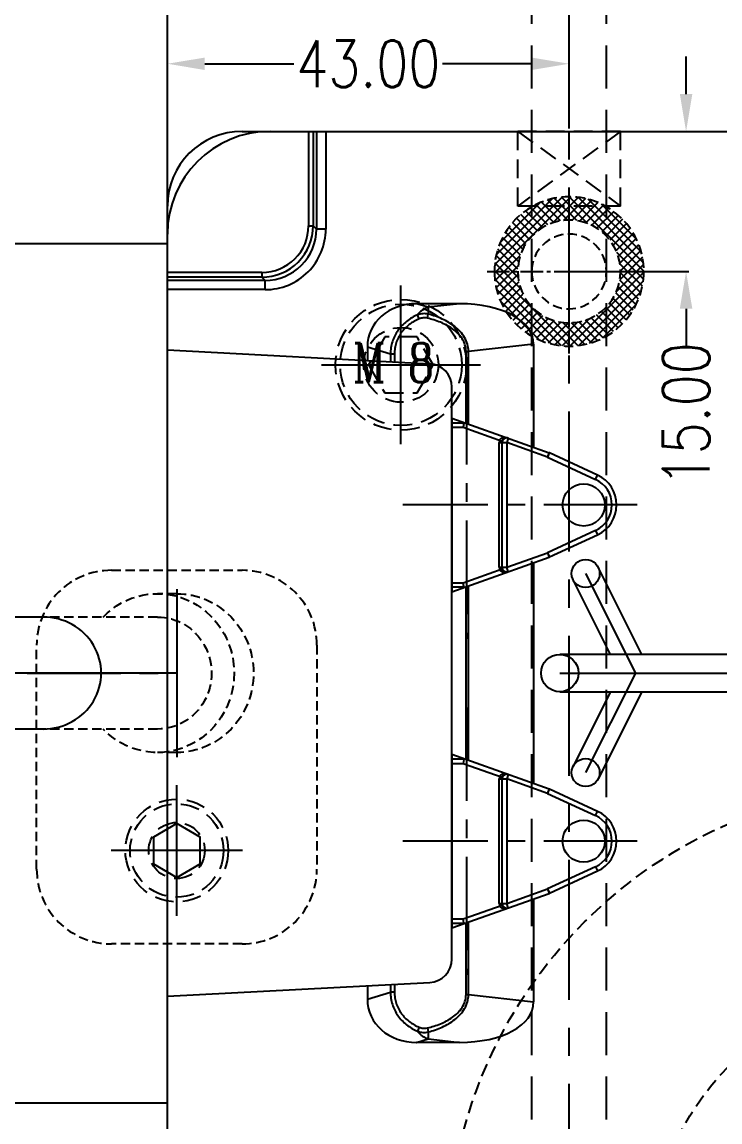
# Model space of a CAD drawing. Header units: millimetres. Extents: x 23490 to 24685, y -23248 to -22403.
# Drawn here: x 24368.1 to 24442.8, y -22621.6 to -22503.8 of the extents above; entities that cross this region are included whole.
import ezdxf

# ---------------------------------------------------------------- set-up
doc = ezdxf.new("R2010")
doc.units = ezdxf.units.MM
doc.header["$LTSCALE"] = 8
for name, pattern in [('ACAD_ISO08W100', [36, 24, -3, 6, -3]), ('CENTER', [2, 1.25, -0.25, 0.25, -0.25]), ('CENTER2', [1.125, 0.75, -0.125, 0.125, -0.125]), ('HIDDEN', [0.375, 0.25, -0.125]), ('HIDDEN2', [0.1875, 0.125, -0.0625])]:
    doc.linetypes.add(name, pattern=pattern)
doc.layers.get('DEFPOINTS').update_dxf_attribs({"color": 6})
for name, color, linetype in [('Cav-cor', 30, 'Continuous'), ('CL', 1, 'Continuous'), ('PIN', 5, 'Continuous'), ('SCREW', 52, 'HIDDEN'), ('SLIDE', 6, 'Continuous'), ('WT', 4, 'Continuous')]:
    doc.layers.add(name, color=color, linetype=linetype)
doc.layers.add('dim', color=3, linetype='Continuous', lineweight=15)
doc.styles.add('ROMANC', font='RomanC.ttf', dxfattribs={"width": 0.8, "height": 7})
doc.styles.get("Standard").update_dxf_attribs({"font": 'txt.shx', "width": 0.8, "bigfont": 'chineset.shx'})
doc.dimstyles.new('ISO-25', dxfattribs={"dimtxt": 5, "dimasz": 4, "dimexe": 0.3, "dimexo": 0.3, "dimtad": 0, "dimzin": 1, "dimdsep": 46, "dimtxsty": 'Standard', "dimcen": 0, "dimclrd": 3, "dimclre": 3, "dimclrt": 3, "dimazin": 0, "dimtfac": 1, "dimtofl": 0, "dimtmove": 0, "dimatfit": 0, "dimfxl": 0, "dimarcsym": 0})

# ---------------------------------------------------------------- blocks, each defined once
blk = doc.blocks.new('20100512.182342')
at = {"linetype": 'HIDDEN'}
blk.add_circle((0, 0), 5.5, dxfattribs=at)
at = {"layer": 'SCREW', "linetype": 'CENTER', "ltscale": 5}
for p, q in [((0, -7.04), (0, 7.04)), ((-7, 0), (7, 0))]:
    blk.add_line(p, q, dxfattribs=at)
at = {"layer": 'SCREW', "linetype": 'Continuous'}
blk.add_lwpolyline([(-1.44, 2.5), (-2.89, 0), (-1.44, -2.5), (1.44, -2.5), (2.89, 0), (1.44, 2.5)], close=True, dxfattribs=at)
at = {"layer": 'SCREW'}
for radius in [5, 3]:
    blk.add_circle((0, 0), radius, dxfattribs=at)
blk = doc.blocks.new('20160817.142513')
at = {"layer": 'CL', "linetype": 'ACAD_ISO08W100', "ltscale": 0.35}
for p, q in [((0, 9), (0, -9)), ((0, 0), (27.36, 0))]:
    blk.add_line(p, q, dxfattribs=at)
at = {"layer": 'PIN', "linetype": 'HIDDEN2'}
for p, q in [((0, 8.5), (2.07, 8.5)), ((2.07, 6), (13.97, 6)), ((2.07, -6), (13.97, -6)), ((0, -8.5), (2.07, -8.5))]:
    blk.add_line(p, q, dxfattribs=at)
at = {"layer": 'PIN'}
for p, q in [((13.97, 6), (25.81, 6)), ((13.97, -6), (25.81, -6))]:
    blk.add_line(p, q, dxfattribs=at)
blk.add_circle((27.36, 0), 1.5, dxfattribs=at)
at = {"layer": 'PIN', "linetype": 'HIDDEN2'}
for centre, major_axis, start_param, end_param in [((0, 0), (0, -8.5), 3.141593, 6.283185), ((2.07, 0), (0, 8.5), 5.496057, 10.211906), ((2.07, 0), (0, 6), 0, 3.141593)]:
    blk.add_ellipse(centre, major_axis=major_axis, ratio=0.965926, start_param=start_param, end_param=end_param, dxfattribs=at)
at = {"layer": 'PIN', "extrusion": (0, 0, -1)}
blk.add_ellipse((14.3, 0), major_axis=(-6.21, 0), ratio=0.965926, start_param=4.712389, end_param=7.853982, dxfattribs=at)
at = {"layer": 'PIN'}
for ratio, start_param, end_param in [(0.965926, 0, 3.141593), (1, 3.141593, 6.283185)]:
    blk.add_ellipse((25.81, 0), major_axis=(0, 6), ratio=ratio, start_param=start_param, end_param=end_param, dxfattribs=at)
blk = doc.blocks.new('cb_8')
at = {"linetype": 'HIDDEN'}
blk.add_circle((0, 0), 7, dxfattribs=at)
at = {"layer": 'SCREW', "linetype": 'CENTER2', "ltscale": 5}
for p, q in [((0, -8.5), (0, 8.5)), ((-8.5, 0), (8.5, 0))]:
    blk.add_line(p, q, dxfattribs=at)
at = {"layer": 'SCREW'}
blk.add_lwpolyline([(-1.73, 3), (-3.46, 0), (-1.73, -3), (1.73, -3), (3.46, 0), (1.73, 3)], close=True, dxfattribs=at)
for radius in [6.5, 4]:
    blk.add_circle((0, 0), radius, dxfattribs=at)
at = {"layer": 'dim', "style": 'ROMANC', "width": 0.8}
blk.add_text('M 8', height=4.186, dxfattribs=at).set_placement((-5.2, -1.86))
blk = doc.blocks.new('20150513.114825')
at = {"layer": 'WT', "color": 125, "linetype": 'HIDDEN'}
for p, q in [((-5.5, 8), (5.5, 8)), ((5.5, 8), (-5.5, 0)), ((-5.5, 8), (5.5, 0)), ((-5.5, 0), (-5.5, 8)), ((5.5, 0), (5.5, 8)), ((-5.5, 0), (5.5, 0))]:
    blk.add_line(p, q, dxfattribs=at)
blk = doc.blocks.new('20150513.114820')
at = {"layer": 'WT', "linetype": 'Continuous'}
h = blk.add_hatch(dxfattribs=at)
h.set_pattern_fill('ANSI37', color=125, scale=5, angle=270, style=0)
h.set_pattern_definition([(315, (23425.0146, -23957.4168), (0.441941738, 0.441941738), []), (45, (23425.0146, -23957.4168), (-0.441941738, 0.441941738), [])])
h.paths.add_polyline_path([(8, 0), (5.5, 0, 1), (-5.5, 0), (-8, 0, -1)])
h.paths.add_polyline_path([(-8, 0), (-5.5, 0, 0.414214), (0, -5.5, 0.414214), (5.5, 0), (8, 0, -0.414214), (0, -8, -0.414214)])
at = {"layer": 'WT', "color": 125, "linetype": 'CENTER2', "ltscale": 0.4}
for p, q in [((0, 8.79), (0, -8.79)), ((8.79, 0), (-8.79, 0))]:
    blk.add_line(p, q, dxfattribs=at)
at = {"layer": 'WT', "color": 125, "linetype": 'HIDDEN2'}
for radius in [8, 5.5, 4]:
    blk.add_circle((0, 0), radius, dxfattribs=at)
blk = doc.blocks.new('*D26543')
at = {"layer": 'DEFPOINTS', "color": 0}
for p in [(24426.66, -22508.25), (24426.66, -22515.49), (24383.66, -22526.49)]:
    blk.add_point(p, dxfattribs=at)
at = {"layer": 'dim', "color": 3, "lineweight": -2}
for p, q in [((24383.66, -22526.19), (24383.66, -22507.95)), ((24426.66, -22515.19), (24426.66, -22507.95)), ((24387.66, -22508.25), (24397.2, -22508.25)), ((24422.66, -22508.25), (24413.12, -22508.25))]:
    blk.add_line(p, q, dxfattribs=at)
at = {"layer": 'dim', "color": 3}
for points in [[(24387.66, -22507.59), (24387.66, -22508.92), (24383.66, -22508.25)], [(24422.66, -22508.92), (24422.66, -22507.59), (24426.66, -22508.25)]]:
    blk.add_solid(points, dxfattribs=at)
at = {"layer": 'dim', "color": 3, "insert": (24405.16, -22508.25), "char_height": 5, "attachment_point": 5}
blk.add_mtext('43.00', dxfattribs=at)
blk = doc.blocks.new('*D26544')
at = {"layer": 'DEFPOINTS', "color": 0}
for p in [(24531.66, -22501.05), (24531.66, -22515.49), (24383.66, -22523.49)]:
    blk.add_point(p, dxfattribs=at)
at = {"layer": 'dim', "color": 3, "lineweight": -2}
for p, q in [((24383.66, -22523.19), (24383.66, -22500.75)), ((24531.66, -22515.19), (24531.66, -22500.75)), ((24387.66, -22501.05), (24448.37, -22501.05)), ((24527.66, -22501.05), (24466.95, -22501.05))]:
    blk.add_line(p, q, dxfattribs=at)
at = {"layer": 'dim', "color": 3}
for points in [[(24387.66, -22500.39), (24387.66, -22501.72), (24383.66, -22501.05)], [(24527.66, -22501.72), (24527.66, -22500.39), (24531.66, -22501.05)]]:
    blk.add_solid(points, dxfattribs=at)
at = {"layer": 'dim', "color": 3, "insert": (24457.66, -22501.05), "char_height": 5, "attachment_point": 5}
blk.add_mtext('148.00', dxfattribs=at)
blk = doc.blocks.new('*D26546')
at = {"layer": 'DEFPOINTS', "color": 0}
for p in [(24391.66, -22515.49), (24439.18, -22515.49), (24426.66, -22530.49)]:
    blk.add_point(p, dxfattribs=at)
at = {"layer": 'dim', "color": 3, "lineweight": -2}
for p, q in [((24439.18, -22511.49), (24439.18, -22507.49)), ((24391.96, -22515.49), (24439.48, -22515.49)), ((24426.96, -22530.49), (24439.48, -22530.49)), ((24439.18, -22534.49), (24439.18, -22538.49))]:
    blk.add_line(p, q, dxfattribs=at)
at = {"layer": 'dim', "color": 3}
for points in [[(24438.51, -22511.49), (24439.85, -22511.49), (24439.18, -22515.49)], [(24439.85, -22534.49), (24438.51, -22534.49), (24439.18, -22530.49)]]:
    blk.add_solid(points, dxfattribs=at)
at = {"layer": 'dim', "color": 3, "insert": (24439.18, -22545.78), "char_height": 5, "attachment_point": 5, "rotation": 90}
blk.add_mtext('15.00', dxfattribs=at)

msp = doc.modelspace()

# ---------------------------------------------------------------- linework, layer by layer
for p, q in [((24353.926, -22527.491), (24383.661, -22527.491)), ((24353.926, -22619.491), (24383.661, -22619.491))]:
    msp.add_line(p, q)
at = {"linetype": 'HIDDEN2'}
msp.add_lwpolyline([(24391.661, -22602.491), (24377.661, -22602.491, -0.4142136), (24369.661, -22594.491), (24369.661, -22570.491, -0.4142136), (24377.661, -22562.491), (24391.661, -22562.491, -0.4142136), (24399.661, -22570.491), (24399.661, -22594.491, -0.4142136)], format="xyb", close=True, dxfattribs=at)
at = {"color": 8, "linetype": 'HIDDEN', "ltscale": 0.7}
for radius in [50, 28.15]:
    msp.add_circle((24463.661, -22635.491), radius, dxfattribs=at)
at = {"layer": 'Cav-cor', "color": 241}
for p, q in [((24391.661, -22515.491), (24535.661, -22515.491)), ((24398.767, -22515.491), (24398.767, -22525.604)), ((24399.267, -22515.491), (24399.267, -22525.604)), ((24399.612, -22515.491), (24399.612, -22525.949)), ((24400.61, -22515.491), (24400.61, -22525.949)), ((24383.661, -22747.491), (24383.661, -22523.491)), ((24398.767, -22525.604), (24399.267, -22525.604)), ((24399.267, -22525.604), (24399.612, -22525.949)), ((24400.61, -22525.949), (24399.612, -22525.949)), ((24393.774, -22530.597), (24383.661, -22530.597)), ((24393.774, -22531.096), (24383.661, -22531.096)), ((24394.119, -22531.441), (24383.661, -22531.441)), ((24393.774, -22530.597), (24393.774, -22531.096)), ((24393.774, -22531.096), (24394.119, -22531.441)), ((24394.119, -22532.44), (24394.119, -22531.441)), ((24394.119, -22532.44), (24383.661, -22532.44)), ((24411.568, -22534.321), (24410.332, -22533.943)), ((24414.926, -22533.943), (24410.332, -22533.943)), ((24414.926, -22533.943), (24411.568, -22534.321)), ((24410.596, -22535.573), (24410.416, -22535.143)), ((24411.485, -22535.491), (24411.587, -22535.062)), ((24405.06, -22538.58), (24405.06, -22540.016)), ((24407.527, -22539.333), (24405.06, -22538.58)), ((24422.865, -22538.277), (24415.894, -22539.061)), ((24422.865, -22538.277), (24422.865, -22549.313)), ((24383.661, -22538.895), (24411.742, -22540.367)), ((24407.527, -22539.333), (24407.527, -22540.146)), ((24407.96, -22539.333), (24407.527, -22539.333)), ((24407.96, -22539.333), (24407.96, -22540.168)), ((24415.625, -22546.732), (24415.625, -22539.061)), ((24415.625, -22539.061), (24415.894, -22539.061)), ((24415.894, -22546.828), (24415.894, -22539.061)), ((24414.111, -22604.118), (24414.111, -22542.863)), ((24414.113, -22546.193), (24424.516, -22549.901)), ((24414.154, -22564.774), (24414.154, -22546.207)), ((24414.154, -22546.683), (24415.41, -22546.683)), ((24415.398, -22546.756), (24415.328, -22547.159)), ((24415.41, -22546.683), (24415.398, -22546.756)), ((24414.111, -22547.159), (24415.328, -22547.159)), ((24415.328, -22547.159), (24419.509, -22548.65)), ((24419.179, -22562.163), (24419.179, -22548.819)), ((24419.179, -22548.819), (24419.983, -22548.819)), ((24419.48, -22562.163), (24419.48, -22548.819)), ((24420.151, -22548.345), (24419.983, -22548.819)), ((24419.983, -22548.819), (24419.983, -22562.163)), ((24424.347, -22550.374), (24419.983, -22548.819)), ((24424.516, -22549.901), (24424.347, -22550.374)), ((24424.347, -22550.374), (24424.557, -22549.92)), ((24429.701, -22552.299), (24424.558, -22549.918)), ((24424.347, -22550.374), (24429.49, -22552.755)), ((24429.49, -22552.755), (24429.701, -22552.299)), ((24429.49, -22558.227), (24424.347, -22560.607)), ((24429.49, -22558.227), (24429.701, -22558.683)), ((24424.558, -22561.063), (24429.701, -22558.683)), ((24419.983, -22562.163), (24424.347, -22560.607)), ((24424.347, -22560.607), (24424.515, -22561.078)), ((24424.347, -22560.607), (24424.557, -22561.061)), ((24414.121, -22564.786), (24424.516, -22561.08)), ((24422.865, -22561.669), (24422.865, -22585.313)), ((24415.328, -22563.822), (24419.509, -22562.332)), ((24419.179, -22562.163), (24419.983, -22562.163)), ((24420.151, -22562.636), (24419.983, -22562.163)), ((24428.426, -22562.834), (24433.779, -22573.491)), ((24434.453, -22571.491), (24429.766, -22562.16)), ((24414.111, -22563.822), (24415.328, -22563.822)), ((24415.41, -22564.298), (24414.154, -22564.298)), ((24415.398, -22564.225), (24415.328, -22563.822)), ((24415.41, -22564.298), (24415.398, -22564.225)), ((24415.625, -22582.732), (24415.625, -22564.25)), ((24415.894, -22582.828), (24415.894, -22564.154)), ((24431.096, -22571.491), (24427.086, -22563.507)), ((24461.161, -22571.491), (24425.661, -22571.491)), ((24425.661, -22573.491), (24504.481, -22573.491)), ((24433.779, -22573.491), (24428.426, -22584.148)), ((24425.661, -22575.491), (24461.161, -22575.491)), ((24431.096, -22575.491), (24427.086, -22583.474)), ((24434.453, -22575.491), (24429.766, -22584.821)), ((24414.111, -22583.159), (24415.328, -22583.159)), ((24414.113, -22582.193), (24424.516, -22585.901)), ((24414.154, -22600.774), (24414.154, -22582.207)), ((24414.154, -22582.683), (24415.41, -22582.683)), ((24415.398, -22582.756), (24415.328, -22583.159)), ((24415.328, -22583.159), (24419.509, -22584.65)), ((24415.41, -22582.683), (24415.398, -22582.756)), ((24420.151, -22584.345), (24419.983, -22584.819)), ((24419.179, -22598.163), (24419.179, -22584.819)), ((24419.179, -22584.819), (24419.983, -22584.819)), ((24419.48, -22598.163), (24419.48, -22584.819)), ((24419.983, -22584.819), (24419.983, -22598.163)), ((24424.347, -22586.374), (24419.983, -22584.819)), ((24424.516, -22585.901), (24424.347, -22586.374)), ((24424.347, -22586.374), (24424.557, -22585.92)), ((24424.347, -22586.374), (24429.49, -22588.755)), ((24429.701, -22588.299), (24424.558, -22585.918)), ((24429.49, -22588.755), (24429.701, -22588.299)), ((24429.49, -22594.227), (24424.347, -22596.607)), ((24424.558, -22597.063), (24429.701, -22594.683)), ((24429.49, -22594.227), (24429.701, -22594.683)), ((24414.121, -22600.786), (24424.516, -22597.08)), ((24419.983, -22598.163), (24424.347, -22596.607)), ((24424.347, -22596.607), (24424.557, -22597.061)), ((24424.347, -22596.607), (24424.515, -22597.078)), ((24415.328, -22599.822), (24419.509, -22598.332)), ((24419.179, -22598.163), (24419.983, -22598.163)), ((24420.151, -22598.636), (24419.983, -22598.163)), ((24422.865, -22597.669), (24422.865, -22608.704)), ((24414.111, -22599.822), (24415.328, -22599.822)), ((24415.398, -22600.225), (24415.328, -22599.822)), ((24415.41, -22600.298), (24414.154, -22600.298)), ((24415.41, -22600.298), (24415.398, -22600.225)), ((24415.625, -22607.921), (24415.625, -22600.25)), ((24415.894, -22607.921), (24415.894, -22600.154)), ((24383.661, -22608.087), (24411.742, -22606.615)), ((24407.527, -22606.836), (24407.527, -22607.649)), ((24407.96, -22606.813), (24407.96, -22607.649)), ((24405.06, -22606.965), (24405.06, -22608.402)), ((24405.06, -22608.402), (24407.527, -22607.649)), ((24407.96, -22607.649), (24407.527, -22607.649)), ((24415.625, -22607.921), (24415.894, -22607.921)), ((24415.894, -22607.921), (24422.865, -22608.704)), ((24410.596, -22611.409), (24410.416, -22611.839)), ((24411.485, -22611.49), (24411.587, -22611.92)), ((24410.332, -22613.038), (24411.568, -22612.661)), ((24411.568, -22612.661), (24414.926, -22613.038)), ((24414.926, -22613.038), (24410.332, -22613.038))]:
    msp.add_line(p, q, dxfattribs=at)
for centre, radius in [((24428.224, -22555.491), 2.261), ((24428.426, -22562.834), 1.5), ((24425.661, -22573.491), 2), ((24428.426, -22584.148), 1.5), ((24428.224, -22591.491), 2.261)]:
    msp.add_circle(centre, radius, dxfattribs=at)
for centre, radius, start, end in [((24394.661, -22526.491), 11, 90, 180), ((24391.661, -22523.491), 8, 90, 180), ((24393.775, -22525.605), 5.491, 269.98866, 0.01134), ((24393.777, -22525.607), 4.99, 269.96876, 0.03124), ((24394.123, -22525.952), 6.487, 269.96876, 0.03124), ((24394.126, -22525.955), 5.486, 269.92893, 0.07107), ((24411.611, -22542.863), 2.5, 0, 87), ((24414.154, -22547.214), 0.53, 90.0005, 94.59637), ((24419.983, -22548.819), 0.804, 160.38, 180), ((24419.983, -22548.819), 0.502, 70.38, 180), ((24424.347, -22550.374), 0.502, 65.16623, 70.38), ((24428.224, -22555.491), 3.518, 294.83377, 65.16623), ((24428.224, -22555.491), 3.015, 294.83377, 65.16623), ((24424.347, -22560.607), 0.502, 289.62, 294.83377), ((24419.983, -22562.163), 0.804, 180, 199.62), ((24419.983, -22562.163), 0.502, 180, 289.62), ((24414.154, -22563.768), 0.53, 265.40363, 269.9995), ((24414.154, -22583.214), 0.53, 90.0005, 94.59637), ((24419.983, -22584.819), 0.502, 70.38, 180), ((24419.983, -22584.819), 0.804, 160.38, 180), ((24424.347, -22586.374), 0.502, 65.16623, 70.38), ((24428.224, -22591.491), 3.015, 294.83377, 65.16623), ((24428.224, -22591.491), 3.518, 294.83377, 65.16623), ((24424.347, -22596.607), 0.502, 289.62, 294.83377), ((24419.983, -22598.163), 0.804, 180, 199.62), ((24419.983, -22598.163), 0.502, 180, 289.62), ((24414.154, -22599.768), 0.53, 265.40363, 269.9995), ((24411.611, -22604.118), 2.5, 273, 0)]:
    msp.add_arc(centre, radius, start, end, dxfattribs=at)
for centre, major_axis, ratio, start_param, end_param in [((24410.834, -22539.02), (5.586, -1.706), 0.8561015, 1.9134646, 3.3973274), ((24413.564, -22539.02), (9.284, 1.044), 0.5351745, -0.0600882, 1.3637567), ((24410.834, -22607.961), (5.586, 1.706), 0.8561015, 2.8858579, 4.3697207), ((24413.564, -22607.961), (-9.284, 1.044), 0.5351745, 1.777836, 3.2016809)]:
    msp.add_ellipse(centre, major_axis=major_axis, ratio=ratio, start_param=start_param, end_param=end_param, dxfattribs=at)
for points, knots in [([(24411.568, -22534.321), (24411.359, -22534.389), (24411.051, -22534.556), (24410.683, -22534.858), (24410.504, -22535.043), (24410.416, -22535.143)], [0, 0, 0, 0, 0.4615431, 0.7201121, 1, 1, 1, 1]), ([(24411.587, -22535.062), (24411.395, -22535.014), (24410.992, -22534.98), (24410.6, -22535.071), (24410.416, -22535.143)], [0, 0, 0, 0, 0.5000987, 1, 1, 1, 1]), ([(24411.568, -22534.321), (24411.57, -22534.361), (24411.575, -22534.488), (24411.581, -22534.735), (24411.585, -22534.942), (24411.587, -22535.062)], [0, 0, 0, 0, 0.1619599, 0.5156516, 1, 1, 1, 1]), ([(24410.416, -22535.143), (24410.005, -22535.321), (24409.225, -22535.783), (24408.44, -22536.605), (24407.978, -22537.376), (24407.723, -22538.002), (24407.566, -22538.659), (24407.529, -22539.109), (24407.527, -22539.333)], [0, 0, 0, 0, 0.2496353, 0.4992924, 0.6244721, 0.7496448, 0.8748349, 1, 1, 1, 1]), ([(24410.596, -22535.573), (24410.223, -22535.73), (24409.511, -22536.136), (24408.79, -22536.87), (24408.366, -22537.564), (24408.133, -22538.129), (24407.991, -22538.723), (24407.96, -22539.13), (24407.96, -22539.333)], [0, 0, 0, 0, 0.249715, 0.4993634, 0.6245293, 0.749682, 0.8748508, 1, 1, 1, 1]), ([(24411.485, -22535.491), (24411.339, -22535.457), (24411.032, -22535.437), (24410.735, -22535.515), (24410.596, -22535.573)], [0, 0, 0, 0, 0.4997697, 1, 1, 1, 1]), ([(24415.625, -22539.061), (24415.625, -22538.816), (24415.549, -22538.324), (24415.226, -22537.656), (24414.752, -22537.088), (24414.184, -22536.619), (24413.556, -22536.235), (24412.667, -22535.821), (24411.961, -22535.604), (24411.485, -22535.491)], [0, 0, 0, 0, 0.1248355, 0.2497382, 0.3747544, 0.4998224, 0.6249093, 0.7499981, 1, 1, 1, 1]), ([(24415.894, -22539.061), (24415.892, -22538.798), (24415.815, -22538.271), (24415.495, -22537.543), (24415.017, -22536.909), (24414.434, -22536.375), (24413.779, -22535.932), (24412.844, -22535.451), (24412.094, -22535.195), (24411.587, -22535.062)], [0, 0, 0, 0, 0.1249553, 0.2499358, 0.3749788, 0.5000415, 0.6251022, 0.7501483, 1, 1, 1, 1]), ([(24419.225, -22548.549), (24419.241, -22548.504), (24419.294, -22548.422), (24419.409, -22548.343), (24419.534, -22548.297), (24419.702, -22548.268), (24419.912, -22548.277), (24420.074, -22548.318), (24420.151, -22548.345)], [0, 0, 0, 0, 0.1383569, 0.2705352, 0.3973175, 0.5207168, 0.7617616, 1, 1, 1, 1]), ([(24420.151, -22562.636), (24420.074, -22562.664), (24419.912, -22562.705), (24419.702, -22562.713), (24419.534, -22562.685), (24419.409, -22562.639), (24419.294, -22562.559), (24419.241, -22562.478), (24419.225, -22562.433)], [0, 0, 0, 0, 0.2382411, 0.4792854, 0.6026782, 0.7294529, 0.8616315, 1, 1, 1, 1]), ([(24419.225, -22584.549), (24419.241, -22584.504), (24419.294, -22584.422), (24419.409, -22584.343), (24419.534, -22584.297), (24419.702, -22584.268), (24419.912, -22584.277), (24420.074, -22584.318), (24420.151, -22584.345)], [0, 0, 0, 0, 0.1383569, 0.2705352, 0.3973175, 0.5207168, 0.7617616, 1, 1, 1, 1]), ([(24420.151, -22598.636), (24420.074, -22598.664), (24419.912, -22598.705), (24419.702, -22598.713), (24419.534, -22598.685), (24419.409, -22598.639), (24419.294, -22598.559), (24419.241, -22598.478), (24419.225, -22598.433)], [0, 0, 0, 0, 0.2382411, 0.4792854, 0.6026782, 0.7294529, 0.8616315, 1, 1, 1, 1]), ([(24407.527, -22607.649), (24407.529, -22607.873), (24407.566, -22608.322), (24407.722, -22608.979), (24407.978, -22609.605), (24408.44, -22610.377), (24409.224, -22611.198), (24410.005, -22611.66), (24410.416, -22611.839)], [0, 0, 0, 0, 0.1251399, 0.250325, 0.3754703, 0.5006302, 0.7502724, 1, 1, 1, 1]), ([(24407.96, -22607.649), (24407.96, -22607.851), (24407.991, -22608.258), (24408.133, -22608.853), (24408.366, -22609.417), (24408.79, -22610.112), (24409.51, -22610.845), (24410.223, -22611.252), (24410.596, -22611.409)], [0, 0, 0, 0, 0.125124, 0.250288, 0.375413, 0.5005597, 0.7501934, 1, 1, 1, 1]), ([(24411.485, -22611.49), (24411.961, -22611.378), (24412.667, -22611.161), (24413.555, -22610.747), (24414.184, -22610.363), (24414.752, -22609.894), (24415.225, -22609.325), (24415.549, -22608.657), (24415.625, -22608.165), (24415.625, -22607.921)], [0, 0, 0, 0, 0.2499559, 0.3750202, 0.5000979, 0.6251739, 0.7502082, 0.8751321, 1, 1, 1, 1]), ([(24411.587, -22611.92), (24412.094, -22611.787), (24412.844, -22611.531), (24413.779, -22611.049), (24414.433, -22610.607), (24415.017, -22610.073), (24415.494, -22609.439), (24415.815, -22608.711), (24415.892, -22608.183), (24415.894, -22607.921)], [0, 0, 0, 0, 0.249814, 0.3748389, 0.4998911, 0.6249615, 0.7500207, 0.8750207, 1, 1, 1, 1]), ([(24410.596, -22611.409), (24410.735, -22611.467), (24411.032, -22611.544), (24411.339, -22611.525), (24411.485, -22611.49)], [0, 0, 0, 0, 0.5002303, 1, 1, 1, 1]), ([(24410.416, -22611.839), (24410.504, -22611.939), (24410.683, -22612.124), (24411.051, -22612.426), (24411.359, -22612.592), (24411.568, -22612.661)], [0, 0, 0, 0, 0.27989, 0.5384568, 1, 1, 1, 1]), ([(24410.416, -22611.839), (24410.6, -22611.911), (24410.992, -22612.001), (24411.395, -22611.968), (24411.587, -22611.92)], [0, 0, 0, 0, 0.4999013, 1, 1, 1, 1]), ([(24411.587, -22611.92), (24411.585, -22612.003), (24411.581, -22612.25), (24411.575, -22612.497), (24411.568, -22612.661)], [0, 0, 0, 0, 0.3372571, 1, 1, 1, 1])]:
    msp.add_open_spline(points, degree=3, knots=knots, dxfattribs=at)
at = {"layer": 'CL', "color": 6, "linetype": 'CENTER'}
for p, q in [((24415.661, -22541.17), (24415.661, -22569.812)), ((24433.942, -22555.491), (24408.873, -22555.491)), ((24415.661, -22577.17), (24415.661, -22605.812)), ((24433.942, -22591.491), (24408.873, -22591.491))]:
    msp.add_line(p, q, dxfattribs=at)
at = {"layer": 'SLIDE', "linetype": 'CENTER'}
msp.add_line((24288.661, -22573.491), (24383.661, -22573.491), dxfattribs=at)
at = {"layer": 'WT', "color": 125, "linetype": 'CENTER', "ltscale": 1.5}
msp.add_line((24426.661, -22680.491), (24426.661, -22460.491), dxfattribs=at)
at = {"layer": 'WT', "color": 125, "linetype": 'HIDDEN', "ltscale": 2.3}
for p, q in [((24422.661, -22676.491), (24422.661, -22472.491)), ((24430.661, -22676.491), (24430.661, -22472.491))]:
    msp.add_line(p, q, dxfattribs=at)

# ---------------------------------------------------------------- block references
at = {"linetype": 'Continuous', "rotation": 90}
msp.add_blockref('20100512.182342', (24384.661, -22592.491), dxfattribs=at)
at = {"layer": 'PIN', "xscale": -1}
msp.add_blockref('20160817.142513', (24384.661, -22573.491), dxfattribs=at)
at = {"layer": 'SCREW'}
msp.add_blockref('cb_8', (24408.661, -22540.491), dxfattribs=at)
at = {"layer": 'WT', "color": 125, "linetype": 'HIDDEN', "ltscale": 2.3, "xscale": -1}
msp.add_blockref('20150513.114825', (24426.661, -22523.491), dxfattribs=at)
at = {"layer": 'WT', "xscale": -1, "rotation": 89.99999999999999}
msp.add_blockref('20150513.114820', (24426.661, -22530.491), dxfattribs=at)

# ---------------------------------------------------------------- dimensions: what is measured, and where the dimension line sits
at = {"layer": 'dim'}
for base, p1, p2, picture, middle in [((24531.661, -22501.052), (24383.661, -22523.491), (24531.661, -22515.491), '*D26544', (24457.661, -22501.052)), ((24426.661, -22508.254), (24383.661, -22526.491), (24426.661, -22515.491), '*D26543', (24405.161, -22508.254))]:
    dim = msp.add_linear_dim(base=base, p1=p1, p2=p2, dimstyle='ISO-25', dxfattribs=at)
    dim.commit()
    dim.dimension.update_dxf_attribs({"geometry": picture, "text_midpoint": middle})
dim = msp.add_linear_dim(base=(24439.179, -22515.491), p1=(24426.661, -22530.491), p2=(24391.661, -22515.491), angle=90, dimstyle='ISO-25', dxfattribs=at)
dim.commit()
dim.dimension.update_dxf_attribs({"geometry": '*D26546', "text_midpoint": (24439.179, -22545.782), "dimtype": 160})

doc.saveas('drawing.dxf')
